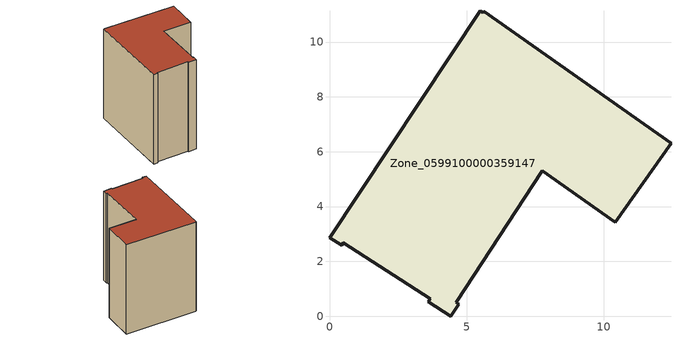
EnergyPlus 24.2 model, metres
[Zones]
Zone_0599100000359147
 floor ground (C_G): 4.62,0.5 4.71,0.44 4.42,0 3.61,0.53 3.67,0.63 0.5,2.69 0.44,2.59 0,2.87 5.5,11.14 5.59,11.08 5.62,11.12 12.46,6.32 10.42,3.43 7.76,5.31 z3.63
 wall outside (C_F): 5.59,11.08 5.5,11.14 0,2.87 0.44,2.59 0.5,2.69 3.67,0.63 3.61,0.53 4.42,0 4.71,0.44 4.62,0.5 7.76,5.31 10.42,3.43 12.46,6.32 5.62,11.12 5.59,11.08 z3.63:14.83
 roof outside (C_R): 12.46,6.32 5.62,11.12 5.59,11.08 5.5,11.14 0,2.87 0.44,2.59 0.5,2.69 3.67,0.63 3.61,0.53 4.42,0 4.71,0.44 4.62,0.5 7.76,5.31 10.42,3.43 z14.83
[BUILDING]
Pand.0599100000359147: North Axis=0; Terrain=City; Loads Convergence Tolerance Value=0.04; Temperature Convergence Tolerance Value=0.4; Solar Distribution=FullExterior; Maximum Number of Warmup Days=25; Minimum Number of Warmup Days=1
[Site:Location]
Rotterdam.The.Hague.AP_ZH_NLD Design_Conditions: Latitude=51.96; Longitude=4.45; Time Zone=1; Elevation=-4.5
[SITE:GROUNDTEMPERATURE:BUILDINGSURFACE]
18, 18, 18, 18, 18, 18, 18, 18, 18, 18, 18, 18
[MATERIAL] Thermal Absorptance=0.9; Solar Absorptance=0.7; Visible Absorptance=0.7
Name | Roughness | Thickness | Conductivity | Density | Specific Heat
G.TC.1992-2005 | MediumSmooth | 0.15 | 0.06 | 540 | 1210
F.TC.1992-2005 | Rough | 0.3 | 0.12 | 1920 | 840
R.TC.1992-2005 | MediumRough | 0.2 | 0.08 | 1500 | 1000
[CONSTRUCTION]
C_G: G.TC.1992-2005
C_F: F.TC.1992-2005
C_R: R.TC.1992-2005
[ZONE]
Zone_0599100000359147: Type=1; Multiplier=1; Ceiling Height=Autocalculate; Volume=Autocalculate; Floor Area=autocalculate; Part of Total Floor Area=Yes
[ZONEINFILTRATION:DESIGNFLOWRATE]
Infil_Zone_0599100000359147: Zone or ZoneList or Space or SpaceList=Zone_0599100000359147; Schedule=AlwaysOn; Design Flow Rate Calculation Method=Flow/Area; Flow Rate per Floor Area=0.0015; Constant Term Coefficient=1; Temperature Term Coefficient=0; Velocity Term Coefficient=0; Velocity Squared Term Coefficient=0
[HVACTEMPLATE:ZONE:IDEALLOADSAIRSYSTEM]
Zone_0599100000359147: Maximum Heating Supply Air Temperature=50; Minimum Cooling Supply Air Temperature=13; Maximum Heating Supply Air Humidity Ratio=0.0156; Minimum Cooling Supply Air Humidity Ratio=0.0077; Heating Limit=NoLimit; Cooling Limit=NoLimit; Dehumidification Control Type=ConstantSensibleHeatRatio; Cooling Sensible Heat Ratio=0.7; Dehumidification Setpoint=60; Humidification Control Type=None; Humidification Setpoint=30; Outdoor Air Method=None; Outdoor Air Flow Rate per Person=0.00944; Outdoor Air Flow Rate per Zone Floor Area=0; Outdoor Air Flow Rate per Zone=0; Demand Controlled Ventilation Type=None; Outdoor Air Economizer Type=NoEconomizer; Heat Recovery Type=None; Sensible Heat Recovery Effectiveness=0.7; Latent Heat Recovery Effectiveness=0.65
[ZONECONTROL:THERMOSTAT]
ThermostatControl_Zone_0599100000359147: Zone or ZoneList=Zone_0599100000359147; Control Type Schedule=DualSetpointControlType; Control 1=Thermostat_Zone_0599100000359147; Temperature Difference Between Cutout And Setpoint=0
[THERMOSTATSETPOINT:DUALSETPOINT]
Thermostat_Zone_0599100000359147: Heating Setpoint Temperature Schedule=HeatingSetpoint_Zone_0599100000359147; Cooling Setpoint Temperature Schedule=CoolingSetpoint_Zone_0599100000359147
[SCHEDULE:COMPACT]
HeatingSetpoint_Zone_0599100000359147: Through: 12/31, For: AllDays, Until: 24:00, 21
CoolingSetpoint_Zone_0599100000359147: Through: 12/31, For: AllDays, Until: 24:00, 24
DualSetpointControlType: Through: 12/31, For: AllDays, Until: 24:00, 4
AlwaysOn: Through: 12/31, For: AllDays, Until: 24:00, 1
